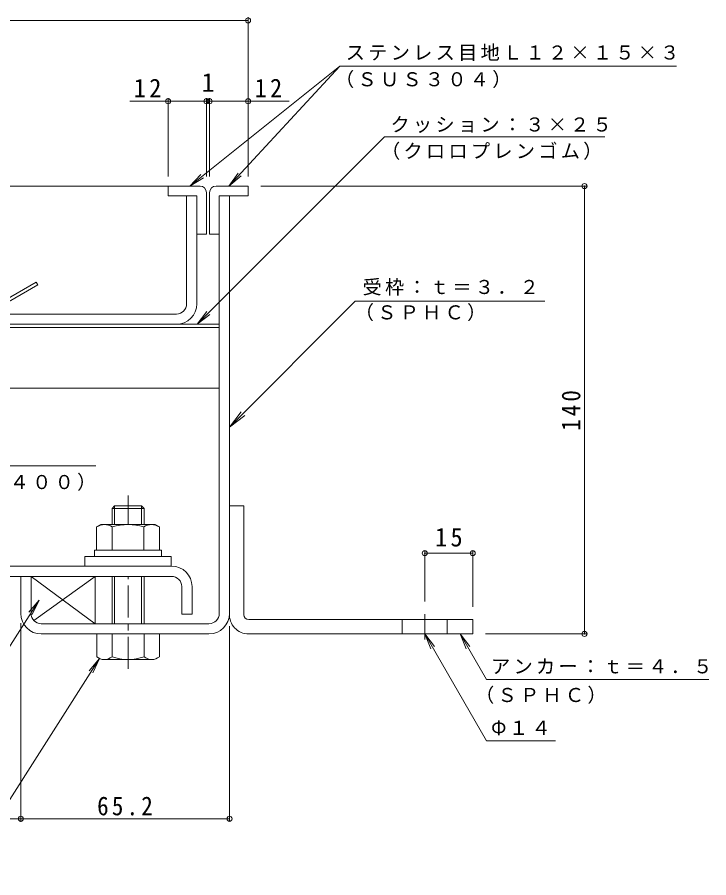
# Model space of a CAD drawing. Units: millimetres on the paper, enlarged 10 times, with parts at other scales. Extents: x -2636 to 2770, y -1962 to 1737.
# Drawn here: x 1690 to 2770, y 362 to 1707 of the extents above; entities that cross this region are included whole.
import ezdxf
from ezdxf.enums import TextEntityAlignment as Align

# ---------------------------------------------------------------- set-up
doc = ezdxf.new("R2010")
doc.units = ezdxf.units.MM
doc.header["$LTSCALE"] = 10
doc.header["$PDMODE"] = 32
doc.header["$PDSIZE"] = 8
doc.linetypes.add('CHAIN1', pattern=[8, 5, -1, 1, -1])
for name, color, linetype, lineweight in [('D-1', 2, 'Continuous', 9), ('D-2', 3, 'Continuous', 9), ('D-3', 4, 'Continuous', 9), ('D-5', 7, 'Continuous', 9), ('D-6', 6, 'Continuous', 9), ('D-7', 5, 'Continuous', 5), ('D-A', 3, 'Continuous', 9), ('D-E', 3, 'Continuous', 9), ('D-F', 7, 'Continuous', 9)]:
    doc.layers.add(name, color=color, linetype=linetype, lineweight=lineweight)
doc.styles.add('ＭＳ ゴシック', font='')
doc.styles.get('ＭＳ ゴシック').set_extended_font_data('MS Gothic')

msp = doc.modelspace()

# ---------------------------------------------------------------- linework, layer by layer
at = {"layer": 'D-1'}
for p, q in [((2005.26, 774.84), (2005.26, 1427.84)), ((2021.26, 774.84), (2021.26, 1427.84)), ((1711.26, 774.84), (1711.26, 832.84)), ((1727.26, 758.84), (1989.26, 758.84)), ((1727.26, 742.84), (1837.76, 742.84)), ((1989.26, 742.84), (1887.76, 742.84))]:
    msp.add_line(p, q, dxfattribs=at)
msp.add_lwpolyline([(1695.26, 774.84), (1695.26, 832.84), (1711.26, 832.84)], dxfattribs=at)
for centre, radius, start, end in [((1727.26, 774.84), 32, 180, 270), ((1727.26, 774.84), 16, 180, 270), ((1989.26, 774.84), 16, 270, 0), ((1989.26, 774.84), 32, 270, 0)]:
    msp.add_arc(centre, radius, start, end, dxfattribs=at)
at = {"layer": 'D-2'}
for p, q in [((1970.26, 1427.84), (1954.26, 1427.84)), ((1954.26, 1258.84), (1954.26, 1427.84)), ((1970.26, 1258.84), (1970.26, 1427.84)), ((1938.26, 1242.84), (300.26, 1242.84)), ((300.26, 1226.84), (1938.26, 1226.84))]:
    msp.add_line(p, q, dxfattribs=at)
for radius in [16, 32]:
    msp.add_arc((1938.26, 1258.84), radius, 270, 0, dxfattribs=at)
at = {"layer": 'D-3'}
for p, q in [((1925.26, 1442.84), (300.26, 1442.84)), ((1975.26, 1442.84), (1925.26, 1442.84)), ((1925.26, 1442.84), (1925.26, 1427.84)), ((2000.26, 1442.84), (2050.26, 1442.84)), ((2050.26, 1442.84), (2050.26, 1427.84)), ((1985.26, 1432.84), (1985.26, 1367.84)), ((1990.26, 1432.84), (1990.26, 1367.84)), ((2050.26, 1427.84), (2005.26, 1427.84)), ((2005.26, 1367.84), (2005.26, 1427.84)), ((1970.26, 1367.84), (1985.26, 1367.84)), ((2005.26, 1367.84), (1990.26, 1367.84)), ((1719.45, 1292.84), (1641.51, 1247.84)), ((1719.45, 1292.84), (1721.95, 1288.51)), ((1721.95, 1288.51), (1642.85, 1242.84))]:
    msp.add_line(p, q, dxfattribs=at)
msp.add_lwpolyline([(1925.26, 1427.84), (1970.26, 1427.84), (1970.26, 1367.84)], dxfattribs=at)
for centre, start, end in [((1975.26, 1432.84), 0, 90), ((2000.26, 1432.84), 90, 180)]:
    msp.add_arc(centre, 10, start, end, dxfattribs=at)
at = {"layer": 'D-5'}
for p, q in [((2193.81, 1630.24), (1959.17, 1442.84)), ((2193.81, 1630.24), (2020.29, 1442.84)), ((2193.81, 1630.24), (2719.65, 1630.24)), ((2263.32, 1519.61), (1970.55, 1226.84)), ((2263.32, 1519.61), (2607.86, 1519.61)), ((1959.17, 1442.84), (1976.5, 1460.86)), ((1959.17, 1442.84), (1980.58, 1455.76)), ((2020.29, 1442.84), (2034.74, 1463.24)), ((2020.29, 1442.84), (2039.53, 1458.81)), ((2217.66, 1263.22), (2021.26, 1066.15)), ((2217.66, 1263.22), (2514, 1263.22)), ((1970.55, 1226.84), (1985.77, 1246.67)), ((1970.55, 1226.84), (1990.38, 1242.06)), ((2021.26, 1066.15), (2039.48, 1089.98)), ((2021.26, 1066.15), (2045.03, 1084.45)), ((1572.02, 557.72), (1723.75, 795.82)), ((1723.75, 795.82), (1707.67, 776.67)), ((1723.75, 795.82), (1713.18, 773.17)), ((2326.26, 742.84), (2335.83, 719.74)), ((2326.26, 742.84), (2341.48, 723.01)), ((2326.26, 742.84), (2422.67, 575.85)), ((2381.56, 742.84), (2422.67, 671.63)), ((2381.56, 742.84), (2391.13, 719.74)), ((2381.56, 742.84), (2396.78, 723.01)), ((1599.8, 361.71), (1818.21, 704.47)), ((1818.21, 704.47), (1802.14, 685.32)), ((1818.21, 704.47), (1807.64, 681.81)), ((2422.67, 671.63), (2770.11, 671.63)), ((2422.67, 575.85), (2530.72, 575.85))]:
    msp.add_line(p, q, dxfattribs=at)
msp.add_lwpolyline([(1812.61, 1005.46), (1572.61, 1005.46), (1479.01, 1059.5), (1502.11, 1049.93)], dxfattribs=at)
at = {"layer": 'D-6'}
for p, q in [((2005.26, 1336.84), (2005.26, 1321.84)), ((300.26, 1226.84), (2005.26, 1226.84)), ((1674.01, 1221.84), (2005.26, 1221.84)), ((1479.01, 1126.84), (2005.26, 1126.84)), ((1711.26, 832.84), (1711.26, 774.84)), ((1715.78, 763.7), (1811.26, 832.84))]:
    msp.add_line(p, q, dxfattribs=at)
msp.add_lwpolyline([(1727.26, 758.84), (1811.26, 758.84), (1811.26, 832.84), (1711.26, 832.84), (1811.26, 758.84)], dxfattribs=at)
at = {"layer": 'D-7', "linetype": 'CHAIN1'}
for p, q in [((1862.76, 913.84), (1862.76, 959.48)), ((1862.76, 688.45), (1862.76, 832.84))]:
    msp.add_line(p, q, dxfattribs=at)
at = {"layer": 'D-7'}
for p, q in [((1841.82, 942.84), (1837.76, 938.78)), ((1883.7, 942.84), (1841.82, 942.84)), ((1841.82, 913.84), (1841.82, 942.84)), ((1883.7, 942.84), (1887.76, 938.78)), ((1883.7, 913.84), (1883.7, 942.84)), ((1887.76, 938.78), (1837.76, 938.78)), ((1837.76, 913.84), (1837.76, 938.78)), ((1887.76, 938.78), (1887.76, 915.34)), ((1887.76, 938.78), (1887.76, 913.84)), ((1837.76, 832.84), (1837.76, 758.84)), ((1841.82, 758.84), (1841.82, 832.84)), ((1883.7, 758.84), (1883.7, 832.84)), ((1887.76, 832.84), (1887.76, 758.84)), ((1911.76, 742.84), (1813.76, 742.84)), ((1813.76, 707.31), (1813.76, 742.84)), ((1837.76, 742.84), (1837.76, 707.31)), ((1887.76, 742.84), (1887.76, 707.31)), ((1911.76, 707.31), (1911.76, 742.84)), ((1899.76, 702.84), (1825.76, 702.84))]:
    msp.add_line(p, q, dxfattribs=at)
at = {"layer": 'D-7', "color": 2, "lineweight": 9}
for p, q in [((1813.68, 910.04), (1820.26, 913.84)), ((1813.68, 910.04), (1813.68, 873.84)), ((1905.26, 913.84), (1820.26, 913.84)), ((1838.22, 910.04), (1838.22, 873.84)), ((1887.3, 910.04), (1887.3, 873.84))]:
    msp.add_line(p, q, dxfattribs=at)
at = {"layer": 'D-7', "color": 134}
for p, q in [((1795.26, 863.84), (1795.26, 848.84)), ((1795.26, 863.84), (1930.26, 863.84)), ((1930.26, 863.84), (1930.26, 848.84)), ((1795.26, 848.84), (1930.26, 848.84))]:
    msp.add_line(p, q, dxfattribs=at)
at = {"layer": 'D-7', "color": 6, "lineweight": 9}
for p, q in [((1810.26, 873.84), (1810.26, 863.84)), ((1810.26, 863.84), (1915.26, 863.84))]:
    msp.add_line(p, q, dxfattribs=at)
at = {"layer": 'D-7', "color": 2, "lineweight": 9}
msp.add_lwpolyline([(1905.26, 913.84), (1911.83, 910.04), (1911.83, 873.84), (1813.68, 873.84)], dxfattribs=at)
at = {"layer": 'D-7', "color": 6, "lineweight": 9}
msp.add_lwpolyline([(1810.26, 873.84), (1915.26, 873.84), (1915.26, 863.84)], dxfattribs=at)
at = {"layer": 'D-7', "color": 2, "lineweight": 9}
for centre, radius, start, end in [((1828.17, 884.96), 28.97, 94.38438, 120), ((1825.19, 889.64), 24.21, 57.42749, 88.18784), ((1862.76, 832.64), 81.2, 72.41188, 107.5881), ((1900.33, 889.64), 24.21, 91.81215, 122.57249), ((1897.35, 884.96), 28.97, 59.99998, 85.6156)]:
    msp.add_arc(centre, radius, start, end, dxfattribs=at)
at = {"layer": 'D-7'}
for centre, radius, start, end in [((1825.76, 721.17), 18.33, 229.1022, 310.89809), ((1862.76, 774.92), 72.08, 249.70546, 290.29454), ((1899.76, 721.17), 18.33, 229.10191, 310.8978)]:
    msp.add_arc(centre, radius, start, end, dxfattribs=at)
at = {"layer": 'D-A'}
for p, q in [((1930.76, 848.84), (300.26, 848.84)), ((300.26, 832.84), (1930.76, 832.84)), ((1946.76, 816.84), (1946.76, 773.84)), ((1962.76, 816.84), (1962.76, 773.84)), ((1946.76, 773.84), (1962.76, 773.84))]:
    msp.add_line(p, q, dxfattribs=at)
for radius in [32, 16]:
    msp.add_arc((1930.76, 816.84), radius, 0, 90, dxfattribs=at)
at = {"layer": 'D-E'}
for p, q in [((2021.26, 942.84), (2021.26, 774.84)), ((2021.26, 942.84), (2043.76, 942.84)), ((2043.76, 772.84), (2043.76, 942.84)), ((2051.26, 765.34), (2401.26, 765.34)), ((2291.26, 742.84), (2291.26, 765.34)), ((2361.26, 742.84), (2361.26, 765.34)), ((2401.26, 765.34), (2401.26, 742.84)), ((2401.26, 742.84), (2051.26, 742.84))]:
    msp.add_line(p, q, dxfattribs=at)
at = {"layer": 'D-E', "linetype": 'CHAIN1'}
msp.add_line((2326.26, 734.11), (2326.26, 773.55), dxfattribs=at)
at = {"layer": 'D-E'}
for radius, start in [(30, 176.17647), (7.5, 180.00027)]:
    msp.add_arc((2051.26, 772.84), radius, start, 270, dxfattribs=at)
at = {"layer": 'D-F'}
for p, q in [((2050.26, 1701.83), (300.26, 1701.83)), ((2050.26, 1457.84), (2050.26, 1706.83)), ((1865.69, 1575.46), (1985.26, 1575.46)), ((1925.26, 1457.84), (1925.26, 1580.46)), ((1985.26, 1457.84), (1985.26, 1580.46)), ((1985.26, 1575.46), (1990.26, 1575.46)), ((1990.26, 1457.84), (1990.26, 1580.46)), ((1990.26, 1575.46), (2114.61, 1575.46)), ((2578.89, 1442.84), (2070.26, 1442.84)), ((2575.89, 742.84), (2575.89, 1442.84)), ((2326.26, 872.09), (2326.26, 793.55)), ((2326.26, 869.09), (2401.26, 869.09)), ((2401.26, 872.09), (2401.26, 785.34)), ((1695.25, 759.84), (1695.25, 448.94)), ((2021.26, 450.94), (2021.26, 754.84)), ((2578.89, 742.84), (2421.26, 742.84)), ((1695.25, 453.94), (300.26, 453.94)), ((1695.25, 453.94), (2021.26, 453.94))]:
    msp.add_line(p, q, dxfattribs=at)
for p in [(2050.26, 1701.83), (1925.26, 1575.46), (1985.26, 1575.46), (1990.26, 1575.46), (2050.26, 1575.46), (2575.89, 1442.84), (2326.26, 869.09), (2401.26, 869.09), (2575.89, 742.84), (1695.25, 453.94), (2021.26, 453.94)]:
    msp.add_point(p, dxfattribs=at)

# ---------------------------------------------------------------- texts
at = {"layer": 'D-5', "char_height": 21.99, "attachment_point": 7, "style": 'ＭＳ ゴシック'}
for s, insert in [('\\T1.17;ステンレス目地Ｌ１２×１５×３', (2203, 1638.41)), ('\\T1.17;（ＳＵＳ３０４）', (2186.16, 1595.97)), ('\\T1.17;クッション：３×２５', (2272.87, 1525.94)), ('\\T1.17;（クロロプレンゴム）', (2258.05, 1483.84)), ('\\T1.17;受枠：ｔ＝３．２', (2229.16, 1271.78)), ('\\T1.17;（ＳＰＨＣ）', (2216.99, 1231.63)), ('\\T1.17;（ＳＳ４００）', (1572.61, 966.41)), ('\\T1.17;アンカー：ｔ＝４．５', (2429.98, 680.15)), ('\\T1.17;（ＳＰＨＣ）', (2405, 633.55)), ('\\T1.17;Φ１４', (2429.98, 584.37))]:
    msp.add_mtext(s, dxfattribs=dict(at, insert=insert))
at = {"layer": 'D-F', "color": 2, "style": 'ＭＳ ゴシック'}
msp.add_text('1', height=29.33, dxfattribs=at).set_placement((1977.76, 1581.46), align=Align.BOTTOM_LEFT)
at = {"layer": 'D-F', "color": 2, "char_height": 29.33, "attachment_point": 7, "style": 'ＭＳ ゴシック'}
for s, insert in [('\\T1.27;\\W0.95;12', (1871.8, 1581.46)), ('\\T1.27;\\W0.95;12', (2060.54, 1581.46)), ('\\T1.27;\\W0.95;15', (2342.51, 879.09)), ('\\T1.28;\\W0.9;65.2', (1814.51, 458.94))]:
    msp.add_mtext(s, dxfattribs=dict(at, insert=insert))
at = {"layer": 'D-F', "color": 2, "insert": (2569.89, 1060.34), "char_height": 29.33, "attachment_point": 7, "rotation": 90, "style": 'ＭＳ ゴシック'}
msp.add_mtext('\\T1.27;\\W0.9;140', dxfattribs=at)

doc.saveas('drawing.dxf')
